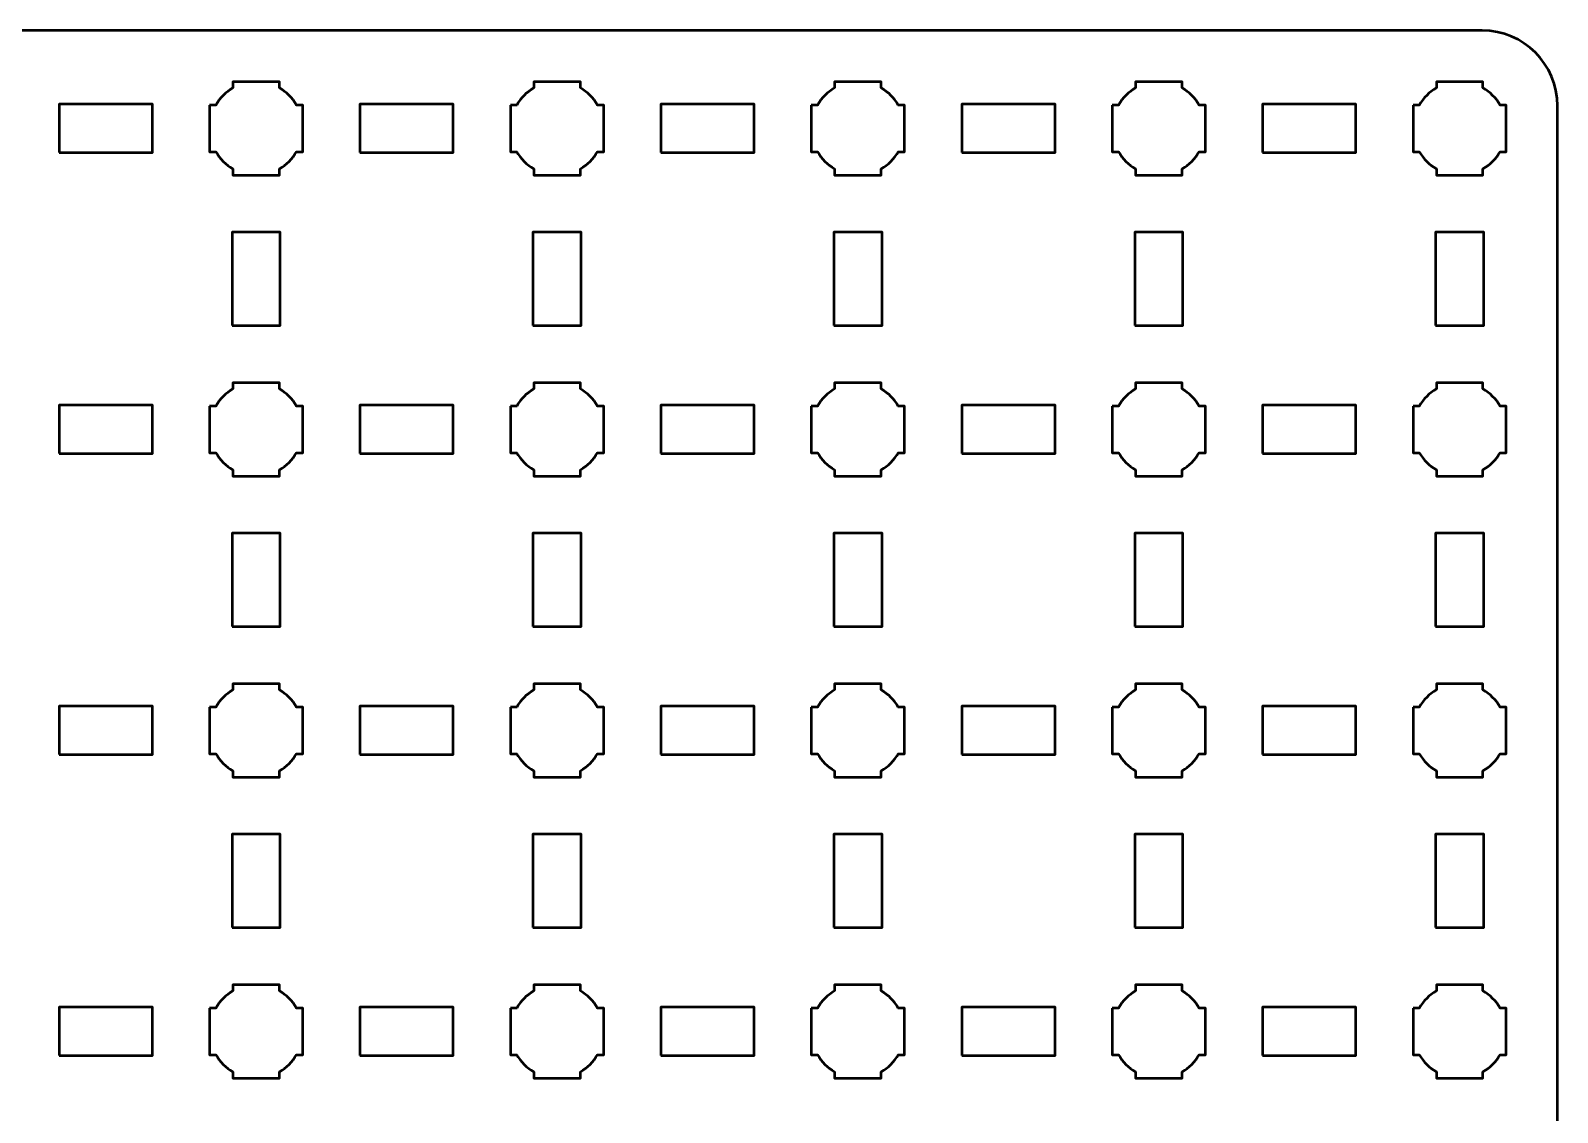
# Model space of a CAD drawing. Header units: centimetres. Extents: x -30.1 to 9.2, y -44.5 to 14.8.
# Drawn here: x -1 to 9.15, y 7.61 to 14.8 of the extents above; entities that cross this region are included whole.
import ezdxf

# ---------------------------------------------------------------- set-up
doc = ezdxf.new("R2010")
doc.units = ezdxf.units.CM
doc.header["$MEASUREMENT"] = 0
doc.layers.add('Layer 1', color=7, linetype='Continuous')

msp = doc.modelspace()

# ---------------------------------------------------------------- linework, layer by layer
at = {"layer": 'Layer 1', "color": 250, "lineweight": 53}
for points in [[(-0.81, 13.99), (-0.19, 13.99), (-0.19, 14.31), (-0.81, 14.31), (-0.81, 13.99)], [(1.19, 13.99), (1.81, 13.99), (1.81, 14.31), (1.19, 14.31), (1.19, 13.99)], [(3.19, 13.99), (3.81, 13.99), (3.81, 14.31), (3.19, 14.31), (3.19, 13.99)], [(5.19, 13.99), (5.81, 13.99), (5.81, 14.31), (5.19, 14.31), (5.19, 13.99)], [(7.19, 13.99), (7.81, 13.99), (7.81, 14.31), (7.19, 14.31), (7.19, 13.99)], [(0.34, 12.84), (0.66, 12.84), (0.66, 13.46), (0.34, 13.46), (0.34, 12.84)], [(2.34, 12.84), (2.66, 12.84), (2.66, 13.46), (2.34, 13.46), (2.34, 12.84)], [(4.34, 12.84), (4.66, 12.84), (4.66, 13.46), (4.34, 13.46), (4.34, 12.84)], [(6.34, 12.84), (6.66, 12.84), (6.66, 13.46), (6.34, 13.46), (6.34, 12.84)], [(8.34, 12.84), (8.66, 12.84), (8.66, 13.46), (8.34, 13.46), (8.34, 12.84)], [(-0.81, 11.99), (-0.19, 11.99), (-0.19, 12.31), (-0.81, 12.31), (-0.81, 11.99)], [(1.19, 11.99), (1.81, 11.99), (1.81, 12.31), (1.19, 12.31), (1.19, 11.99)], [(3.19, 11.99), (3.81, 11.99), (3.81, 12.31), (3.19, 12.31), (3.19, 11.99)], [(5.19, 11.99), (5.81, 11.99), (5.81, 12.31), (5.19, 12.31), (5.19, 11.99)], [(7.19, 11.99), (7.81, 11.99), (7.81, 12.31), (7.19, 12.31), (7.19, 11.99)], [(0.34, 10.84), (0.66, 10.84), (0.66, 11.46), (0.34, 11.46), (0.34, 10.84)], [(2.34, 10.84), (2.66, 10.84), (2.66, 11.46), (2.34, 11.46), (2.34, 10.84)], [(4.34, 10.84), (4.66, 10.84), (4.66, 11.46), (4.34, 11.46), (4.34, 10.84)], [(6.34, 10.84), (6.66, 10.84), (6.66, 11.46), (6.34, 11.46), (6.34, 10.84)], [(8.34, 10.84), (8.66, 10.84), (8.66, 11.46), (8.34, 11.46), (8.34, 10.84)], [(-0.81, 9.99), (-0.19, 9.99), (-0.19, 10.31), (-0.81, 10.31), (-0.81, 9.99)], [(1.19, 9.99), (1.81, 9.99), (1.81, 10.31), (1.19, 10.31), (1.19, 9.99)], [(3.19, 9.99), (3.81, 9.99), (3.81, 10.31), (3.19, 10.31), (3.19, 9.99)], [(5.19, 9.99), (5.81, 9.99), (5.81, 10.31), (5.19, 10.31), (5.19, 9.99)], [(7.19, 9.99), (7.81, 9.99), (7.81, 10.31), (7.19, 10.31), (7.19, 9.99)], [(0.34, 8.84), (0.66, 8.84), (0.66, 9.46), (0.34, 9.46), (0.34, 8.84)], [(2.34, 8.84), (2.66, 8.84), (2.66, 9.46), (2.34, 9.46), (2.34, 8.84)], [(4.34, 8.84), (4.66, 8.84), (4.66, 9.46), (4.34, 9.46), (4.34, 8.84)], [(6.34, 8.84), (6.66, 8.84), (6.66, 9.46), (6.34, 9.46), (6.34, 8.84)], [(8.34, 8.84), (8.66, 8.84), (8.66, 9.46), (8.34, 9.46), (8.34, 8.84)], [(-0.81, 7.99), (-0.19, 7.99), (-0.19, 8.31), (-0.81, 8.31), (-0.81, 7.99)], [(1.19, 7.99), (1.81, 7.99), (1.81, 8.31), (1.19, 8.31), (1.19, 7.99)], [(3.19, 7.99), (3.81, 7.99), (3.81, 8.31), (3.19, 8.31), (3.19, 7.99)], [(5.19, 7.99), (5.81, 7.99), (5.81, 8.31), (5.19, 8.31), (5.19, 7.99)], [(7.19, 7.99), (7.81, 7.99), (7.81, 8.31), (7.19, 8.31), (7.19, 7.99)]]:
    msp.add_lwpolyline(points, close=True, dxfattribs=at)
msp.add_open_spline([(-30.15, -44), (-30.15, -44), (-30.15, 14.3), (-30.15, 14.3), (-30.15, 14.3), (-30.15, 14.57609), (-29.92609, 14.8), (-29.65, 14.8), (-29.65, 14.8), (-29.65, 14.8), (8.65, 14.8), (8.65, 14.8), (8.65, 14.8), (8.92609, 14.8), (9.15, 14.57609), (9.15, 14.3), (9.15, 14.3), (9.15, 14.3), (9.15, -44), (9.15, -44), (9.15, -44), (9.15, -44.27609), (8.92609, -44.5), (8.65, -44.5), (8.65, -44.5), (8.65, -44.5), (-29.65, -44.5), (-29.65, -44.5), (-29.65, -44.5), (-29.92609, -44.5), (-30.15, -44.27609), (-30.15, -44)], degree=3, knots=[0, 0, 0, 0, 0.125, 0.125, 0.125, 0.125, 0.25, 0.25, 0.25, 0.25, 0.375, 0.375, 0.375, 0.375, 0.5, 0.5, 0.5, 0.5, 0.625, 0.625, 0.625, 0.625, 0.75, 0.75, 0.75, 0.75, 0.875, 0.875, 0.875, 0.875, 1, 1, 1, 1], dxfattribs=at)
at = {"layer": 'Layer 1', "lineweight": 53}
for points in [[(0.19, 14.305), (0.19, 14.305), (0.23149, 14.305), (0.23149, 14.305), (0.23149, 14.305), (0.25872, 14.35205), (0.29795, 14.39128), (0.345, 14.41851), (0.345, 14.41851), (0.345, 14.41851), (0.345, 14.46), (0.345, 14.46), (0.345, 14.46), (0.345, 14.46), (0.5, 14.46), (0.5, 14.46), (0.5, 14.46), (0.5, 14.46), (0.655, 14.46), (0.655, 14.46), (0.655, 14.46), (0.655, 14.46), (0.655, 14.41851), (0.655, 14.41851), (0.655, 14.41851), (0.70205, 14.39128), (0.74128, 14.35205), (0.76851, 14.305), (0.76851, 14.305), (0.76851, 14.305), (0.81, 14.305), (0.81, 14.305), (0.81, 14.305), (0.81, 14.305), (0.81, 14.15), (0.81, 14.15), (0.81, 14.15), (0.81, 14.15), (0.81, 13.995), (0.81, 13.995), (0.81, 13.995), (0.81, 13.995), (0.76851, 13.995), (0.76851, 13.995), (0.76851, 13.995), (0.74128, 13.94795), (0.70205, 13.90872), (0.655, 13.88149), (0.655, 13.88149), (0.655, 13.88149), (0.655, 13.84), (0.655, 13.84), (0.655, 13.84), (0.655, 13.84), (0.5, 13.84), (0.5, 13.84), (0.5, 13.84), (0.5, 13.84), (0.345, 13.84), (0.345, 13.84), (0.345, 13.84), (0.345, 13.84), (0.345, 13.88149), (0.345, 13.88149), (0.345, 13.88149), (0.29795, 13.90872), (0.25872, 13.94795), (0.23149, 13.995), (0.23149, 13.995), (0.23149, 13.995), (0.19, 13.995), (0.19, 13.995), (0.19, 13.995), (0.19, 13.995), (0.19, 14.15), (0.19, 14.15), (0.19, 14.15), (0.19, 14.15), (0.19, 14.305), (0.19, 14.305)], [(2.19, 14.305), (2.19, 14.305), (2.23149, 14.305), (2.23149, 14.305), (2.23149, 14.305), (2.25872, 14.35205), (2.29795, 14.39128), (2.345, 14.41851), (2.345, 14.41851), (2.345, 14.41851), (2.345, 14.46), (2.345, 14.46), (2.345, 14.46), (2.345, 14.46), (2.5, 14.46), (2.5, 14.46), (2.5, 14.46), (2.5, 14.46), (2.655, 14.46), (2.655, 14.46), (2.655, 14.46), (2.655, 14.46), (2.655, 14.41851), (2.655, 14.41851), (2.655, 14.41851), (2.70205, 14.39128), (2.74128, 14.35205), (2.76851, 14.305), (2.76851, 14.305), (2.76851, 14.305), (2.81, 14.305), (2.81, 14.305), (2.81, 14.305), (2.81, 14.305), (2.81, 14.15), (2.81, 14.15), (2.81, 14.15), (2.81, 14.15), (2.81, 13.995), (2.81, 13.995), (2.81, 13.995), (2.81, 13.995), (2.76851, 13.995), (2.76851, 13.995), (2.76851, 13.995), (2.74128, 13.94795), (2.70205, 13.90872), (2.655, 13.88149), (2.655, 13.88149), (2.655, 13.88149), (2.655, 13.84), (2.655, 13.84), (2.655, 13.84), (2.655, 13.84), (2.5, 13.84), (2.5, 13.84), (2.5, 13.84), (2.5, 13.84), (2.345, 13.84), (2.345, 13.84), (2.345, 13.84), (2.345, 13.84), (2.345, 13.88149), (2.345, 13.88149), (2.345, 13.88149), (2.29795, 13.90872), (2.25872, 13.94795), (2.23149, 13.995), (2.23149, 13.995), (2.23149, 13.995), (2.19, 13.995), (2.19, 13.995), (2.19, 13.995), (2.19, 13.995), (2.19, 14.15), (2.19, 14.15), (2.19, 14.15), (2.19, 14.15), (2.19, 14.305), (2.19, 14.305)], [(4.19, 14.305), (4.19, 14.305), (4.23149, 14.305), (4.23149, 14.305), (4.23149, 14.305), (4.25872, 14.35205), (4.29795, 14.39128), (4.345, 14.41851), (4.345, 14.41851), (4.345, 14.41851), (4.345, 14.46), (4.345, 14.46), (4.345, 14.46), (4.345, 14.46), (4.5, 14.46), (4.5, 14.46), (4.5, 14.46), (4.5, 14.46), (4.655, 14.46), (4.655, 14.46), (4.655, 14.46), (4.655, 14.46), (4.655, 14.41851), (4.655, 14.41851), (4.655, 14.41851), (4.70205, 14.39128), (4.74128, 14.35205), (4.76851, 14.305), (4.76851, 14.305), (4.76851, 14.305), (4.81, 14.305), (4.81, 14.305), (4.81, 14.305), (4.81, 14.305), (4.81, 14.15), (4.81, 14.15), (4.81, 14.15), (4.81, 14.15), (4.81, 13.995), (4.81, 13.995), (4.81, 13.995), (4.81, 13.995), (4.76851, 13.995), (4.76851, 13.995), (4.76851, 13.995), (4.74128, 13.94795), (4.70205, 13.90872), (4.655, 13.88149), (4.655, 13.88149), (4.655, 13.88149), (4.655, 13.84), (4.655, 13.84), (4.655, 13.84), (4.655, 13.84), (4.5, 13.84), (4.5, 13.84), (4.5, 13.84), (4.5, 13.84), (4.345, 13.84), (4.345, 13.84), (4.345, 13.84), (4.345, 13.84), (4.345, 13.88149), (4.345, 13.88149), (4.345, 13.88149), (4.29795, 13.90872), (4.25872, 13.94795), (4.23149, 13.995), (4.23149, 13.995), (4.23149, 13.995), (4.19, 13.995), (4.19, 13.995), (4.19, 13.995), (4.19, 13.995), (4.19, 14.15), (4.19, 14.15), (4.19, 14.15), (4.19, 14.15), (4.19, 14.305), (4.19, 14.305)], [(6.19, 14.305), (6.19, 14.305), (6.23149, 14.305), (6.23149, 14.305), (6.23149, 14.305), (6.25872, 14.35205), (6.29795, 14.39128), (6.345, 14.41851), (6.345, 14.41851), (6.345, 14.41851), (6.345, 14.46), (6.345, 14.46), (6.345, 14.46), (6.345, 14.46), (6.5, 14.46), (6.5, 14.46), (6.5, 14.46), (6.5, 14.46), (6.655, 14.46), (6.655, 14.46), (6.655, 14.46), (6.655, 14.46), (6.655, 14.41851), (6.655, 14.41851), (6.655, 14.41851), (6.70205, 14.39128), (6.74128, 14.35205), (6.76851, 14.305), (6.76851, 14.305), (6.76851, 14.305), (6.81, 14.305), (6.81, 14.305), (6.81, 14.305), (6.81, 14.305), (6.81, 14.15), (6.81, 14.15), (6.81, 14.15), (6.81, 14.15), (6.81, 13.995), (6.81, 13.995), (6.81, 13.995), (6.81, 13.995), (6.76851, 13.995), (6.76851, 13.995), (6.76851, 13.995), (6.74128, 13.94795), (6.70205, 13.90872), (6.655, 13.88149), (6.655, 13.88149), (6.655, 13.88149), (6.655, 13.84), (6.655, 13.84), (6.655, 13.84), (6.655, 13.84), (6.5, 13.84), (6.5, 13.84), (6.5, 13.84), (6.5, 13.84), (6.345, 13.84), (6.345, 13.84), (6.345, 13.84), (6.345, 13.84), (6.345, 13.88149), (6.345, 13.88149), (6.345, 13.88149), (6.29795, 13.90872), (6.25872, 13.94795), (6.23149, 13.995), (6.23149, 13.995), (6.23149, 13.995), (6.19, 13.995), (6.19, 13.995), (6.19, 13.995), (6.19, 13.995), (6.19, 14.15), (6.19, 14.15), (6.19, 14.15), (6.19, 14.15), (6.19, 14.305), (6.19, 14.305)], [(8.19, 14.305), (8.19, 14.305), (8.23149, 14.305), (8.23149, 14.305), (8.23149, 14.305), (8.25872, 14.35205), (8.29795, 14.39128), (8.345, 14.41851), (8.345, 14.41851), (8.345, 14.41851), (8.345, 14.46), (8.345, 14.46), (8.345, 14.46), (8.345, 14.46), (8.5, 14.46), (8.5, 14.46), (8.5, 14.46), (8.5, 14.46), (8.655, 14.46), (8.655, 14.46), (8.655, 14.46), (8.655, 14.46), (8.655, 14.41851), (8.655, 14.41851), (8.655, 14.41851), (8.70205, 14.39128), (8.74128, 14.35205), (8.76851, 14.305), (8.76851, 14.305), (8.76851, 14.305), (8.81, 14.305), (8.81, 14.305), (8.81, 14.305), (8.81, 14.305), (8.81, 14.15), (8.81, 14.15), (8.81, 14.15), (8.81, 14.15), (8.81, 13.995), (8.81, 13.995), (8.81, 13.995), (8.81, 13.995), (8.76851, 13.995), (8.76851, 13.995), (8.76851, 13.995), (8.74128, 13.94795), (8.70205, 13.90872), (8.655, 13.88149), (8.655, 13.88149), (8.655, 13.88149), (8.655, 13.84), (8.655, 13.84), (8.655, 13.84), (8.655, 13.84), (8.5, 13.84), (8.5, 13.84), (8.5, 13.84), (8.5, 13.84), (8.345, 13.84), (8.345, 13.84), (8.345, 13.84), (8.345, 13.84), (8.345, 13.88149), (8.345, 13.88149), (8.345, 13.88149), (8.29795, 13.90872), (8.25872, 13.94795), (8.23149, 13.995), (8.23149, 13.995), (8.23149, 13.995), (8.19, 13.995), (8.19, 13.995), (8.19, 13.995), (8.19, 13.995), (8.19, 14.15), (8.19, 14.15), (8.19, 14.15), (8.19, 14.15), (8.19, 14.305), (8.19, 14.305)], [(0.19, 12.305), (0.19, 12.305), (0.23149, 12.305), (0.23149, 12.305), (0.23149, 12.305), (0.25872, 12.35205), (0.29795, 12.39128), (0.345, 12.41851), (0.345, 12.41851), (0.345, 12.41851), (0.345, 12.46), (0.345, 12.46), (0.345, 12.46), (0.345, 12.46), (0.5, 12.46), (0.5, 12.46), (0.5, 12.46), (0.5, 12.46), (0.655, 12.46), (0.655, 12.46), (0.655, 12.46), (0.655, 12.46), (0.655, 12.41851), (0.655, 12.41851), (0.655, 12.41851), (0.70205, 12.39128), (0.74128, 12.35205), (0.76851, 12.305), (0.76851, 12.305), (0.76851, 12.305), (0.81, 12.305), (0.81, 12.305), (0.81, 12.305), (0.81, 12.305), (0.81, 12.15), (0.81, 12.15), (0.81, 12.15), (0.81, 12.15), (0.81, 11.995), (0.81, 11.995), (0.81, 11.995), (0.81, 11.995), (0.76851, 11.995), (0.76851, 11.995), (0.76851, 11.995), (0.74128, 11.94795), (0.70205, 11.90872), (0.655, 11.88149), (0.655, 11.88149), (0.655, 11.88149), (0.655, 11.84), (0.655, 11.84), (0.655, 11.84), (0.655, 11.84), (0.5, 11.84), (0.5, 11.84), (0.5, 11.84), (0.5, 11.84), (0.345, 11.84), (0.345, 11.84), (0.345, 11.84), (0.345, 11.84), (0.345, 11.88149), (0.345, 11.88149), (0.345, 11.88149), (0.29795, 11.90872), (0.25872, 11.94795), (0.23149, 11.995), (0.23149, 11.995), (0.23149, 11.995), (0.19, 11.995), (0.19, 11.995), (0.19, 11.995), (0.19, 11.995), (0.19, 12.15), (0.19, 12.15), (0.19, 12.15), (0.19, 12.15), (0.19, 12.305), (0.19, 12.305)], [(2.19, 12.305), (2.19, 12.305), (2.23149, 12.305), (2.23149, 12.305), (2.23149, 12.305), (2.25872, 12.35205), (2.29795, 12.39128), (2.345, 12.41851), (2.345, 12.41851), (2.345, 12.41851), (2.345, 12.46), (2.345, 12.46), (2.345, 12.46), (2.345, 12.46), (2.5, 12.46), (2.5, 12.46), (2.5, 12.46), (2.5, 12.46), (2.655, 12.46), (2.655, 12.46), (2.655, 12.46), (2.655, 12.46), (2.655, 12.41851), (2.655, 12.41851), (2.655, 12.41851), (2.70205, 12.39128), (2.74128, 12.35205), (2.76851, 12.305), (2.76851, 12.305), (2.76851, 12.305), (2.81, 12.305), (2.81, 12.305), (2.81, 12.305), (2.81, 12.305), (2.81, 12.15), (2.81, 12.15), (2.81, 12.15), (2.81, 12.15), (2.81, 11.995), (2.81, 11.995), (2.81, 11.995), (2.81, 11.995), (2.76851, 11.995), (2.76851, 11.995), (2.76851, 11.995), (2.74128, 11.94795), (2.70205, 11.90872), (2.655, 11.88149), (2.655, 11.88149), (2.655, 11.88149), (2.655, 11.84), (2.655, 11.84), (2.655, 11.84), (2.655, 11.84), (2.5, 11.84), (2.5, 11.84), (2.5, 11.84), (2.5, 11.84), (2.345, 11.84), (2.345, 11.84), (2.345, 11.84), (2.345, 11.84), (2.345, 11.88149), (2.345, 11.88149), (2.345, 11.88149), (2.29795, 11.90872), (2.25872, 11.94795), (2.23149, 11.995), (2.23149, 11.995), (2.23149, 11.995), (2.19, 11.995), (2.19, 11.995), (2.19, 11.995), (2.19, 11.995), (2.19, 12.15), (2.19, 12.15), (2.19, 12.15), (2.19, 12.15), (2.19, 12.305), (2.19, 12.305)], [(4.19, 12.305), (4.19, 12.305), (4.23149, 12.305), (4.23149, 12.305), (4.23149, 12.305), (4.25872, 12.35205), (4.29795, 12.39128), (4.345, 12.41851), (4.345, 12.41851), (4.345, 12.41851), (4.345, 12.46), (4.345, 12.46), (4.345, 12.46), (4.345, 12.46), (4.5, 12.46), (4.5, 12.46), (4.5, 12.46), (4.5, 12.46), (4.655, 12.46), (4.655, 12.46), (4.655, 12.46), (4.655, 12.46), (4.655, 12.41851), (4.655, 12.41851), (4.655, 12.41851), (4.70205, 12.39128), (4.74128, 12.35205), (4.76851, 12.305), (4.76851, 12.305), (4.76851, 12.305), (4.81, 12.305), (4.81, 12.305), (4.81, 12.305), (4.81, 12.305), (4.81, 12.15), (4.81, 12.15), (4.81, 12.15), (4.81, 12.15), (4.81, 11.995), (4.81, 11.995), (4.81, 11.995), (4.81, 11.995), (4.76851, 11.995), (4.76851, 11.995), (4.76851, 11.995), (4.74128, 11.94795), (4.70205, 11.90872), (4.655, 11.88149), (4.655, 11.88149), (4.655, 11.88149), (4.655, 11.84), (4.655, 11.84), (4.655, 11.84), (4.655, 11.84), (4.5, 11.84), (4.5, 11.84), (4.5, 11.84), (4.5, 11.84), (4.345, 11.84), (4.345, 11.84), (4.345, 11.84), (4.345, 11.84), (4.345, 11.88149), (4.345, 11.88149), (4.345, 11.88149), (4.29795, 11.90872), (4.25872, 11.94795), (4.23149, 11.995), (4.23149, 11.995), (4.23149, 11.995), (4.19, 11.995), (4.19, 11.995), (4.19, 11.995), (4.19, 11.995), (4.19, 12.15), (4.19, 12.15), (4.19, 12.15), (4.19, 12.15), (4.19, 12.305), (4.19, 12.305)], [(6.19, 12.305), (6.19, 12.305), (6.23149, 12.305), (6.23149, 12.305), (6.23149, 12.305), (6.25872, 12.35205), (6.29795, 12.39128), (6.345, 12.41851), (6.345, 12.41851), (6.345, 12.41851), (6.345, 12.46), (6.345, 12.46), (6.345, 12.46), (6.345, 12.46), (6.5, 12.46), (6.5, 12.46), (6.5, 12.46), (6.5, 12.46), (6.655, 12.46), (6.655, 12.46), (6.655, 12.46), (6.655, 12.46), (6.655, 12.41851), (6.655, 12.41851), (6.655, 12.41851), (6.70205, 12.39128), (6.74128, 12.35205), (6.76851, 12.305), (6.76851, 12.305), (6.76851, 12.305), (6.81, 12.305), (6.81, 12.305), (6.81, 12.305), (6.81, 12.305), (6.81, 12.15), (6.81, 12.15), (6.81, 12.15), (6.81, 12.15), (6.81, 11.995), (6.81, 11.995), (6.81, 11.995), (6.81, 11.995), (6.76851, 11.995), (6.76851, 11.995), (6.76851, 11.995), (6.74128, 11.94795), (6.70205, 11.90872), (6.655, 11.88149), (6.655, 11.88149), (6.655, 11.88149), (6.655, 11.84), (6.655, 11.84), (6.655, 11.84), (6.655, 11.84), (6.5, 11.84), (6.5, 11.84), (6.5, 11.84), (6.5, 11.84), (6.345, 11.84), (6.345, 11.84), (6.345, 11.84), (6.345, 11.84), (6.345, 11.88149), (6.345, 11.88149), (6.345, 11.88149), (6.29795, 11.90872), (6.25872, 11.94795), (6.23149, 11.995), (6.23149, 11.995), (6.23149, 11.995), (6.19, 11.995), (6.19, 11.995), (6.19, 11.995), (6.19, 11.995), (6.19, 12.15), (6.19, 12.15), (6.19, 12.15), (6.19, 12.15), (6.19, 12.305), (6.19, 12.305)], [(8.19, 12.305), (8.19, 12.305), (8.23149, 12.305), (8.23149, 12.305), (8.23149, 12.305), (8.25872, 12.35205), (8.29795, 12.39128), (8.345, 12.41851), (8.345, 12.41851), (8.345, 12.41851), (8.345, 12.46), (8.345, 12.46), (8.345, 12.46), (8.345, 12.46), (8.5, 12.46), (8.5, 12.46), (8.5, 12.46), (8.5, 12.46), (8.655, 12.46), (8.655, 12.46), (8.655, 12.46), (8.655, 12.46), (8.655, 12.41851), (8.655, 12.41851), (8.655, 12.41851), (8.70205, 12.39128), (8.74128, 12.35205), (8.76851, 12.305), (8.76851, 12.305), (8.76851, 12.305), (8.81, 12.305), (8.81, 12.305), (8.81, 12.305), (8.81, 12.305), (8.81, 12.15), (8.81, 12.15), (8.81, 12.15), (8.81, 12.15), (8.81, 11.995), (8.81, 11.995), (8.81, 11.995), (8.81, 11.995), (8.76851, 11.995), (8.76851, 11.995), (8.76851, 11.995), (8.74128, 11.94795), (8.70205, 11.90872), (8.655, 11.88149), (8.655, 11.88149), (8.655, 11.88149), (8.655, 11.84), (8.655, 11.84), (8.655, 11.84), (8.655, 11.84), (8.5, 11.84), (8.5, 11.84), (8.5, 11.84), (8.5, 11.84), (8.345, 11.84), (8.345, 11.84), (8.345, 11.84), (8.345, 11.84), (8.345, 11.88149), (8.345, 11.88149), (8.345, 11.88149), (8.29795, 11.90872), (8.25872, 11.94795), (8.23149, 11.995), (8.23149, 11.995), (8.23149, 11.995), (8.19, 11.995), (8.19, 11.995), (8.19, 11.995), (8.19, 11.995), (8.19, 12.15), (8.19, 12.15), (8.19, 12.15), (8.19, 12.15), (8.19, 12.305), (8.19, 12.305)], [(0.19, 10.305), (0.19, 10.305), (0.23149, 10.305), (0.23149, 10.305), (0.23149, 10.305), (0.25872, 10.35205), (0.29795, 10.39128), (0.345, 10.41851), (0.345, 10.41851), (0.345, 10.41851), (0.345, 10.46), (0.345, 10.46), (0.345, 10.46), (0.345, 10.46), (0.5, 10.46), (0.5, 10.46), (0.5, 10.46), (0.5, 10.46), (0.655, 10.46), (0.655, 10.46), (0.655, 10.46), (0.655, 10.46), (0.655, 10.41851), (0.655, 10.41851), (0.655, 10.41851), (0.70205, 10.39128), (0.74128, 10.35205), (0.76851, 10.305), (0.76851, 10.305), (0.76851, 10.305), (0.81, 10.305), (0.81, 10.305), (0.81, 10.305), (0.81, 10.305), (0.81, 10.15), (0.81, 10.15), (0.81, 10.15), (0.81, 10.15), (0.81, 9.995), (0.81, 9.995), (0.81, 9.995), (0.81, 9.995), (0.76851, 9.995), (0.76851, 9.995), (0.76851, 9.995), (0.74128, 9.94795), (0.70205, 9.90872), (0.655, 9.88149), (0.655, 9.88149), (0.655, 9.88149), (0.655, 9.84), (0.655, 9.84), (0.655, 9.84), (0.655, 9.84), (0.5, 9.84), (0.5, 9.84), (0.5, 9.84), (0.5, 9.84), (0.345, 9.84), (0.345, 9.84), (0.345, 9.84), (0.345, 9.84), (0.345, 9.88149), (0.345, 9.88149), (0.345, 9.88149), (0.29795, 9.90872), (0.25872, 9.94795), (0.23149, 9.995), (0.23149, 9.995), (0.23149, 9.995), (0.19, 9.995), (0.19, 9.995), (0.19, 9.995), (0.19, 9.995), (0.19, 10.15), (0.19, 10.15), (0.19, 10.15), (0.19, 10.15), (0.19, 10.305), (0.19, 10.305)], [(2.19, 10.305), (2.19, 10.305), (2.23149, 10.305), (2.23149, 10.305), (2.23149, 10.305), (2.25872, 10.35205), (2.29795, 10.39128), (2.345, 10.41851), (2.345, 10.41851), (2.345, 10.41851), (2.345, 10.46), (2.345, 10.46), (2.345, 10.46), (2.345, 10.46), (2.5, 10.46), (2.5, 10.46), (2.5, 10.46), (2.5, 10.46), (2.655, 10.46), (2.655, 10.46), (2.655, 10.46), (2.655, 10.46), (2.655, 10.41851), (2.655, 10.41851), (2.655, 10.41851), (2.70205, 10.39128), (2.74128, 10.35205), (2.76851, 10.305), (2.76851, 10.305), (2.76851, 10.305), (2.81, 10.305), (2.81, 10.305), (2.81, 10.305), (2.81, 10.305), (2.81, 10.15), (2.81, 10.15), (2.81, 10.15), (2.81, 10.15), (2.81, 9.995), (2.81, 9.995), (2.81, 9.995), (2.81, 9.995), (2.76851, 9.995), (2.76851, 9.995), (2.76851, 9.995), (2.74128, 9.94795), (2.70205, 9.90872), (2.655, 9.88149), (2.655, 9.88149), (2.655, 9.88149), (2.655, 9.84), (2.655, 9.84), (2.655, 9.84), (2.655, 9.84), (2.5, 9.84), (2.5, 9.84), (2.5, 9.84), (2.5, 9.84), (2.345, 9.84), (2.345, 9.84), (2.345, 9.84), (2.345, 9.84), (2.345, 9.88149), (2.345, 9.88149), (2.345, 9.88149), (2.29795, 9.90872), (2.25872, 9.94795), (2.23149, 9.995), (2.23149, 9.995), (2.23149, 9.995), (2.19, 9.995), (2.19, 9.995), (2.19, 9.995), (2.19, 9.995), (2.19, 10.15), (2.19, 10.15), (2.19, 10.15), (2.19, 10.15), (2.19, 10.305), (2.19, 10.305)], [(4.19, 10.305), (4.19, 10.305), (4.23149, 10.305), (4.23149, 10.305), (4.23149, 10.305), (4.25872, 10.35205), (4.29795, 10.39128), (4.345, 10.41851), (4.345, 10.41851), (4.345, 10.41851), (4.345, 10.46), (4.345, 10.46), (4.345, 10.46), (4.345, 10.46), (4.5, 10.46), (4.5, 10.46), (4.5, 10.46), (4.5, 10.46), (4.655, 10.46), (4.655, 10.46), (4.655, 10.46), (4.655, 10.46), (4.655, 10.41851), (4.655, 10.41851), (4.655, 10.41851), (4.70205, 10.39128), (4.74128, 10.35205), (4.76851, 10.305), (4.76851, 10.305), (4.76851, 10.305), (4.81, 10.305), (4.81, 10.305), (4.81, 10.305), (4.81, 10.305), (4.81, 10.15), (4.81, 10.15), (4.81, 10.15), (4.81, 10.15), (4.81, 9.995), (4.81, 9.995), (4.81, 9.995), (4.81, 9.995), (4.76851, 9.995), (4.76851, 9.995), (4.76851, 9.995), (4.74128, 9.94795), (4.70205, 9.90872), (4.655, 9.88149), (4.655, 9.88149), (4.655, 9.88149), (4.655, 9.84), (4.655, 9.84), (4.655, 9.84), (4.655, 9.84), (4.5, 9.84), (4.5, 9.84), (4.5, 9.84), (4.5, 9.84), (4.345, 9.84), (4.345, 9.84), (4.345, 9.84), (4.345, 9.84), (4.345, 9.88149), (4.345, 9.88149), (4.345, 9.88149), (4.29795, 9.90872), (4.25872, 9.94795), (4.23149, 9.995), (4.23149, 9.995), (4.23149, 9.995), (4.19, 9.995), (4.19, 9.995), (4.19, 9.995), (4.19, 9.995), (4.19, 10.15), (4.19, 10.15), (4.19, 10.15), (4.19, 10.15), (4.19, 10.305), (4.19, 10.305)], [(6.19, 10.305), (6.19, 10.305), (6.23149, 10.305), (6.23149, 10.305), (6.23149, 10.305), (6.25872, 10.35205), (6.29795, 10.39128), (6.345, 10.41851), (6.345, 10.41851), (6.345, 10.41851), (6.345, 10.46), (6.345, 10.46), (6.345, 10.46), (6.345, 10.46), (6.5, 10.46), (6.5, 10.46), (6.5, 10.46), (6.5, 10.46), (6.655, 10.46), (6.655, 10.46), (6.655, 10.46), (6.655, 10.46), (6.655, 10.41851), (6.655, 10.41851), (6.655, 10.41851), (6.70205, 10.39128), (6.74128, 10.35205), (6.76851, 10.305), (6.76851, 10.305), (6.76851, 10.305), (6.81, 10.305), (6.81, 10.305), (6.81, 10.305), (6.81, 10.305), (6.81, 10.15), (6.81, 10.15), (6.81, 10.15), (6.81, 10.15), (6.81, 9.995), (6.81, 9.995), (6.81, 9.995), (6.81, 9.995), (6.76851, 9.995), (6.76851, 9.995), (6.76851, 9.995), (6.74128, 9.94795), (6.70205, 9.90872), (6.655, 9.88149), (6.655, 9.88149), (6.655, 9.88149), (6.655, 9.84), (6.655, 9.84), (6.655, 9.84), (6.655, 9.84), (6.5, 9.84), (6.5, 9.84), (6.5, 9.84), (6.5, 9.84), (6.345, 9.84), (6.345, 9.84), (6.345, 9.84), (6.345, 9.84), (6.345, 9.88149), (6.345, 9.88149), (6.345, 9.88149), (6.29795, 9.90872), (6.25872, 9.94795), (6.23149, 9.995), (6.23149, 9.995), (6.23149, 9.995), (6.19, 9.995), (6.19, 9.995), (6.19, 9.995), (6.19, 9.995), (6.19, 10.15), (6.19, 10.15), (6.19, 10.15), (6.19, 10.15), (6.19, 10.305), (6.19, 10.305)], [(8.19, 10.305), (8.19, 10.305), (8.23149, 10.305), (8.23149, 10.305), (8.23149, 10.305), (8.25872, 10.35205), (8.29795, 10.39128), (8.345, 10.41851), (8.345, 10.41851), (8.345, 10.41851), (8.345, 10.46), (8.345, 10.46), (8.345, 10.46), (8.345, 10.46), (8.5, 10.46), (8.5, 10.46), (8.5, 10.46), (8.5, 10.46), (8.655, 10.46), (8.655, 10.46), (8.655, 10.46), (8.655, 10.46), (8.655, 10.41851), (8.655, 10.41851), (8.655, 10.41851), (8.70205, 10.39128), (8.74128, 10.35205), (8.76851, 10.305), (8.76851, 10.305), (8.76851, 10.305), (8.81, 10.305), (8.81, 10.305), (8.81, 10.305), (8.81, 10.305), (8.81, 10.15), (8.81, 10.15), (8.81, 10.15), (8.81, 10.15), (8.81, 9.995), (8.81, 9.995), (8.81, 9.995), (8.81, 9.995), (8.76851, 9.995), (8.76851, 9.995), (8.76851, 9.995), (8.74128, 9.94795), (8.70205, 9.90872), (8.655, 9.88149), (8.655, 9.88149), (8.655, 9.88149), (8.655, 9.84), (8.655, 9.84), (8.655, 9.84), (8.655, 9.84), (8.5, 9.84), (8.5, 9.84), (8.5, 9.84), (8.5, 9.84), (8.345, 9.84), (8.345, 9.84), (8.345, 9.84), (8.345, 9.84), (8.345, 9.88149), (8.345, 9.88149), (8.345, 9.88149), (8.29795, 9.90872), (8.25872, 9.94795), (8.23149, 9.995), (8.23149, 9.995), (8.23149, 9.995), (8.19, 9.995), (8.19, 9.995), (8.19, 9.995), (8.19, 9.995), (8.19, 10.15), (8.19, 10.15), (8.19, 10.15), (8.19, 10.15), (8.19, 10.305), (8.19, 10.305)], [(0.19, 8.305), (0.19, 8.305), (0.23149, 8.305), (0.23149, 8.305), (0.23149, 8.305), (0.25872, 8.35205), (0.29795, 8.39128), (0.345, 8.41851), (0.345, 8.41851), (0.345, 8.41851), (0.345, 8.46), (0.345, 8.46), (0.345, 8.46), (0.345, 8.46), (0.5, 8.46), (0.5, 8.46), (0.5, 8.46), (0.5, 8.46), (0.655, 8.46), (0.655, 8.46), (0.655, 8.46), (0.655, 8.46), (0.655, 8.41851), (0.655, 8.41851), (0.655, 8.41851), (0.70205, 8.39128), (0.74128, 8.35205), (0.76851, 8.305), (0.76851, 8.305), (0.76851, 8.305), (0.81, 8.305), (0.81, 8.305), (0.81, 8.305), (0.81, 8.305), (0.81, 8.15), (0.81, 8.15), (0.81, 8.15), (0.81, 8.15), (0.81, 7.995), (0.81, 7.995), (0.81, 7.995), (0.81, 7.995), (0.76851, 7.995), (0.76851, 7.995), (0.76851, 7.995), (0.74128, 7.94795), (0.70205, 7.90872), (0.655, 7.88149), (0.655, 7.88149), (0.655, 7.88149), (0.655, 7.84), (0.655, 7.84), (0.655, 7.84), (0.655, 7.84), (0.5, 7.84), (0.5, 7.84), (0.5, 7.84), (0.5, 7.84), (0.345, 7.84), (0.345, 7.84), (0.345, 7.84), (0.345, 7.84), (0.345, 7.88149), (0.345, 7.88149), (0.345, 7.88149), (0.29795, 7.90872), (0.25872, 7.94795), (0.23149, 7.995), (0.23149, 7.995), (0.23149, 7.995), (0.19, 7.995), (0.19, 7.995), (0.19, 7.995), (0.19, 7.995), (0.19, 8.15), (0.19, 8.15), (0.19, 8.15), (0.19, 8.15), (0.19, 8.305), (0.19, 8.305)], [(2.19, 8.305), (2.19, 8.305), (2.23149, 8.305), (2.23149, 8.305), (2.23149, 8.305), (2.25872, 8.35205), (2.29795, 8.39128), (2.345, 8.41851), (2.345, 8.41851), (2.345, 8.41851), (2.345, 8.46), (2.345, 8.46), (2.345, 8.46), (2.345, 8.46), (2.5, 8.46), (2.5, 8.46), (2.5, 8.46), (2.5, 8.46), (2.655, 8.46), (2.655, 8.46), (2.655, 8.46), (2.655, 8.46), (2.655, 8.41851), (2.655, 8.41851), (2.655, 8.41851), (2.70205, 8.39128), (2.74128, 8.35205), (2.76851, 8.305), (2.76851, 8.305), (2.76851, 8.305), (2.81, 8.305), (2.81, 8.305), (2.81, 8.305), (2.81, 8.305), (2.81, 8.15), (2.81, 8.15), (2.81, 8.15), (2.81, 8.15), (2.81, 7.995), (2.81, 7.995), (2.81, 7.995), (2.81, 7.995), (2.76851, 7.995), (2.76851, 7.995), (2.76851, 7.995), (2.74128, 7.94795), (2.70205, 7.90872), (2.655, 7.88149), (2.655, 7.88149), (2.655, 7.88149), (2.655, 7.84), (2.655, 7.84), (2.655, 7.84), (2.655, 7.84), (2.5, 7.84), (2.5, 7.84), (2.5, 7.84), (2.5, 7.84), (2.345, 7.84), (2.345, 7.84), (2.345, 7.84), (2.345, 7.84), (2.345, 7.88149), (2.345, 7.88149), (2.345, 7.88149), (2.29795, 7.90872), (2.25872, 7.94795), (2.23149, 7.995), (2.23149, 7.995), (2.23149, 7.995), (2.19, 7.995), (2.19, 7.995), (2.19, 7.995), (2.19, 7.995), (2.19, 8.15), (2.19, 8.15), (2.19, 8.15), (2.19, 8.15), (2.19, 8.305), (2.19, 8.305)], [(4.19, 8.305), (4.19, 8.305), (4.23149, 8.305), (4.23149, 8.305), (4.23149, 8.305), (4.25872, 8.35205), (4.29795, 8.39128), (4.345, 8.41851), (4.345, 8.41851), (4.345, 8.41851), (4.345, 8.46), (4.345, 8.46), (4.345, 8.46), (4.345, 8.46), (4.5, 8.46), (4.5, 8.46), (4.5, 8.46), (4.5, 8.46), (4.655, 8.46), (4.655, 8.46), (4.655, 8.46), (4.655, 8.46), (4.655, 8.41851), (4.655, 8.41851), (4.655, 8.41851), (4.70205, 8.39128), (4.74128, 8.35205), (4.76851, 8.305), (4.76851, 8.305), (4.76851, 8.305), (4.81, 8.305), (4.81, 8.305), (4.81, 8.305), (4.81, 8.305), (4.81, 8.15), (4.81, 8.15), (4.81, 8.15), (4.81, 8.15), (4.81, 7.995), (4.81, 7.995), (4.81, 7.995), (4.81, 7.995), (4.76851, 7.995), (4.76851, 7.995), (4.76851, 7.995), (4.74128, 7.94795), (4.70205, 7.90872), (4.655, 7.88149), (4.655, 7.88149), (4.655, 7.88149), (4.655, 7.84), (4.655, 7.84), (4.655, 7.84), (4.655, 7.84), (4.5, 7.84), (4.5, 7.84), (4.5, 7.84), (4.5, 7.84), (4.345, 7.84), (4.345, 7.84), (4.345, 7.84), (4.345, 7.84), (4.345, 7.88149), (4.345, 7.88149), (4.345, 7.88149), (4.29795, 7.90872), (4.25872, 7.94795), (4.23149, 7.995), (4.23149, 7.995), (4.23149, 7.995), (4.19, 7.995), (4.19, 7.995), (4.19, 7.995), (4.19, 7.995), (4.19, 8.15), (4.19, 8.15), (4.19, 8.15), (4.19, 8.15), (4.19, 8.305), (4.19, 8.305)], [(6.19, 8.305), (6.19, 8.305), (6.23149, 8.305), (6.23149, 8.305), (6.23149, 8.305), (6.25872, 8.35205), (6.29795, 8.39128), (6.345, 8.41851), (6.345, 8.41851), (6.345, 8.41851), (6.345, 8.46), (6.345, 8.46), (6.345, 8.46), (6.345, 8.46), (6.5, 8.46), (6.5, 8.46), (6.5, 8.46), (6.5, 8.46), (6.655, 8.46), (6.655, 8.46), (6.655, 8.46), (6.655, 8.46), (6.655, 8.41851), (6.655, 8.41851), (6.655, 8.41851), (6.70205, 8.39128), (6.74128, 8.35205), (6.76851, 8.305), (6.76851, 8.305), (6.76851, 8.305), (6.81, 8.305), (6.81, 8.305), (6.81, 8.305), (6.81, 8.305), (6.81, 8.15), (6.81, 8.15), (6.81, 8.15), (6.81, 8.15), (6.81, 7.995), (6.81, 7.995), (6.81, 7.995), (6.81, 7.995), (6.76851, 7.995), (6.76851, 7.995), (6.76851, 7.995), (6.74128, 7.94795), (6.70205, 7.90872), (6.655, 7.88149), (6.655, 7.88149), (6.655, 7.88149), (6.655, 7.84), (6.655, 7.84), (6.655, 7.84), (6.655, 7.84), (6.5, 7.84), (6.5, 7.84), (6.5, 7.84), (6.5, 7.84), (6.345, 7.84), (6.345, 7.84), (6.345, 7.84), (6.345, 7.84), (6.345, 7.88149), (6.345, 7.88149), (6.345, 7.88149), (6.29795, 7.90872), (6.25872, 7.94795), (6.23149, 7.995), (6.23149, 7.995), (6.23149, 7.995), (6.19, 7.995), (6.19, 7.995), (6.19, 7.995), (6.19, 7.995), (6.19, 8.15), (6.19, 8.15), (6.19, 8.15), (6.19, 8.15), (6.19, 8.305), (6.19, 8.305)], [(8.19, 8.305), (8.19, 8.305), (8.23149, 8.305), (8.23149, 8.305), (8.23149, 8.305), (8.25872, 8.35205), (8.29795, 8.39128), (8.345, 8.41851), (8.345, 8.41851), (8.345, 8.41851), (8.345, 8.46), (8.345, 8.46), (8.345, 8.46), (8.345, 8.46), (8.5, 8.46), (8.5, 8.46), (8.5, 8.46), (8.5, 8.46), (8.655, 8.46), (8.655, 8.46), (8.655, 8.46), (8.655, 8.46), (8.655, 8.41851), (8.655, 8.41851), (8.655, 8.41851), (8.70205, 8.39128), (8.74128, 8.35205), (8.76851, 8.305), (8.76851, 8.305), (8.76851, 8.305), (8.81, 8.305), (8.81, 8.305), (8.81, 8.305), (8.81, 8.305), (8.81, 8.15), (8.81, 8.15), (8.81, 8.15), (8.81, 8.15), (8.81, 7.995), (8.81, 7.995), (8.81, 7.995), (8.81, 7.995), (8.76851, 7.995), (8.76851, 7.995), (8.76851, 7.995), (8.74128, 7.94795), (8.70205, 7.90872), (8.655, 7.88149), (8.655, 7.88149), (8.655, 7.88149), (8.655, 7.84), (8.655, 7.84), (8.655, 7.84), (8.655, 7.84), (8.5, 7.84), (8.5, 7.84), (8.5, 7.84), (8.5, 7.84), (8.345, 7.84), (8.345, 7.84), (8.345, 7.84), (8.345, 7.84), (8.345, 7.88149), (8.345, 7.88149), (8.345, 7.88149), (8.29795, 7.90872), (8.25872, 7.94795), (8.23149, 7.995), (8.23149, 7.995), (8.23149, 7.995), (8.19, 7.995), (8.19, 7.995), (8.19, 7.995), (8.19, 7.995), (8.19, 8.15), (8.19, 8.15), (8.19, 8.15), (8.19, 8.15), (8.19, 8.305), (8.19, 8.305)]]:
    msp.add_open_spline(points, degree=3, knots=[0, 0, 0, 0, 0.05, 0.05, 0.05, 0.05, 0.1, 0.1, 0.1, 0.1, 0.15, 0.15, 0.15, 0.15, 0.2, 0.2, 0.2, 0.2, 0.25, 0.25, 0.25, 0.25, 0.3, 0.3, 0.3, 0.3, 0.35, 0.35, 0.35, 0.35, 0.4, 0.4, 0.4, 0.4, 0.45, 0.45, 0.45, 0.45, 0.5, 0.5, 0.5, 0.5, 0.55, 0.55, 0.55, 0.55, 0.6, 0.6, 0.6, 0.6, 0.65, 0.65, 0.65, 0.65, 0.7, 0.7, 0.7, 0.7, 0.75, 0.75, 0.75, 0.75, 0.8, 0.8, 0.8, 0.8, 0.85, 0.85, 0.85, 0.85, 0.9, 0.9, 0.9, 0.9, 0.95, 0.95, 0.95, 0.95, 1, 1, 1, 1], dxfattribs=at)

doc.saveas('drawing.dxf')
